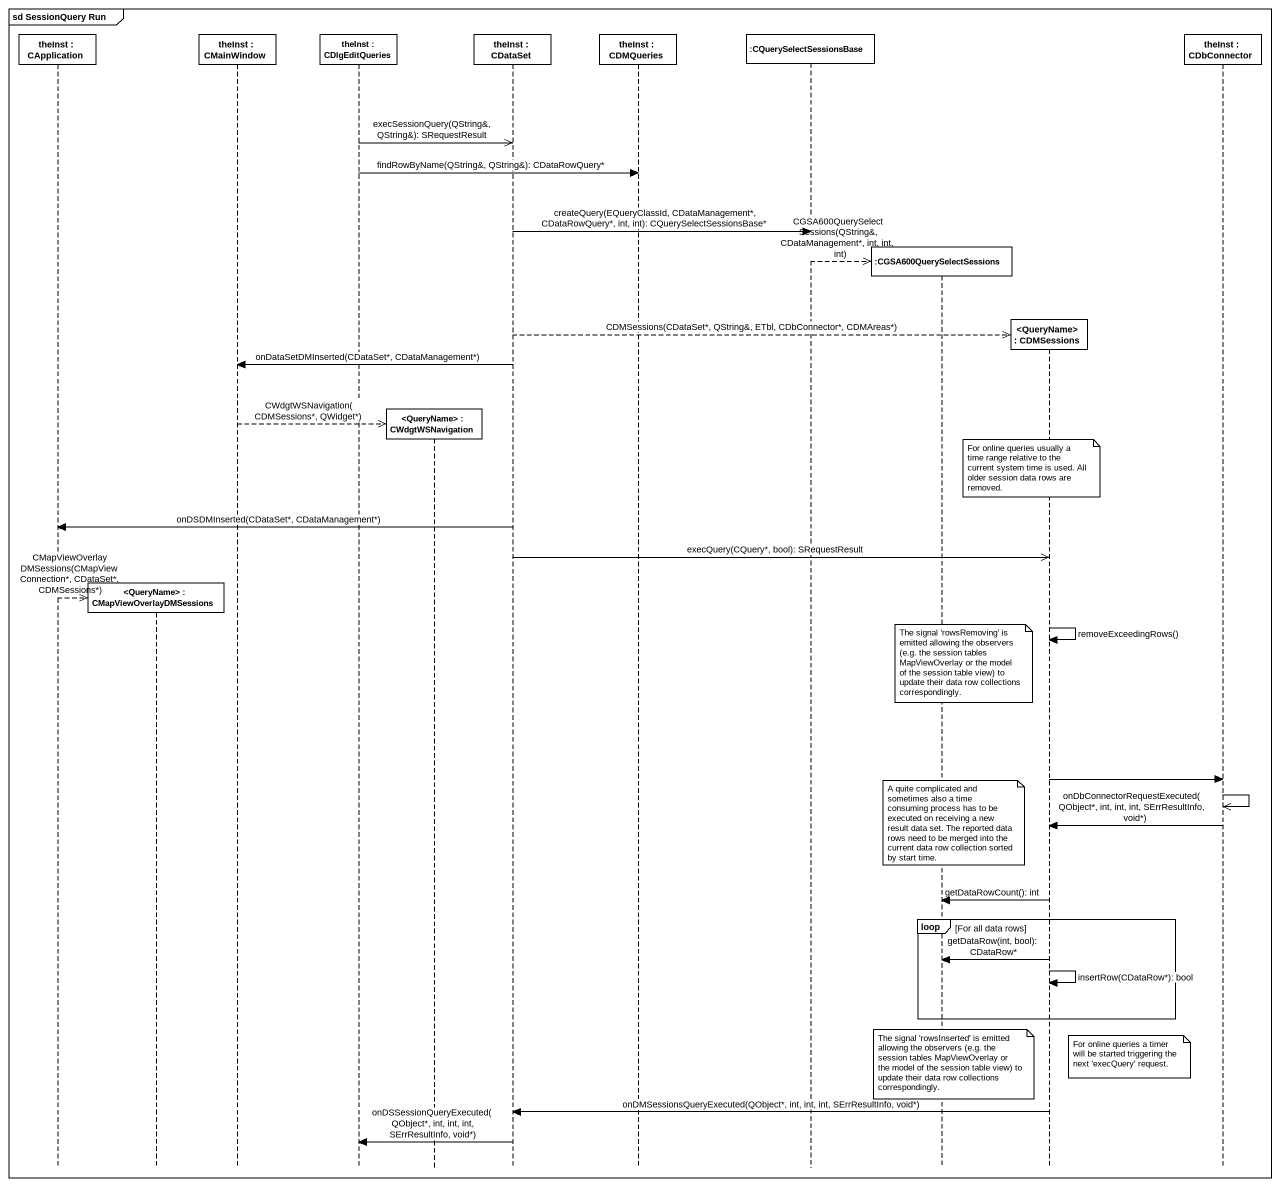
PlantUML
@startuml
mainframe sd SessionQuery Run
hide footbox
participant "theInst : CApplication" as theInst
participant "<QueryName> : CMapViewOverlayDMSessions" as QueryName
participant "theInst : CMainWindow" as theInst_2
participant "theInst : CDlgEditQueries" as theInst_3
participant "<QueryName> : CWdgtWSNavigation" as QueryName_2
participant "theInst : CDataSet" as theInst_4
participant "theInst : CDMQueries" as theInst_5
participant ":CQuerySelectSessionsBase" as CQuerySelectSessionsBase
participant ":CGSA600QuerySelectSessions" as CGSA600QuerySelectSessions
participant "<QueryName> : CDMSessions" as QueryName_3
participant "theInst : CDbConnector" as theInst_6

theInst_3 ->> theInst_4 : execSessionQuery(QString&, QString&): SRequestResult
theInst_3 -> theInst_5 : findRowByName(QString&, QString&): CDataRowQuery*
theInst_4 -> CQuerySelectSessionsBase : createQuery(EQueryClassId, CDataManagement*, CDataRowQuery*, int, int): CQuerySelectSessionsBase*
CQuerySelectSessionsBase -->> CGSA600QuerySelectSessions ** : CGSA600QuerySelectSessions(QString&, CDataManagement*, int, int, int)
theInst_4 -->> QueryName_3 ** : CDMSessions(CDataSet*, QString&, ETbl, CDbConnector*, CDMAreas*)
theInst_4 -> theInst_2 : onDataSetDMInserted(CDataSet*, CDataManagement*)
theInst_2 -->> QueryName_2 ** : CWdgtWSNavigation(CDMSessions*, QWidget*)
note over QueryName_3 : For online queries usually a time range relative to the current system time is used. All older session data rows are removed.
theInst_4 -> theInst : onDSDMInserted(CDataSet*, CDataManagement*)
theInst_4 ->> QueryName_3 : execQuery(CQuery*, bool): SRequestResult
theInst -->> QueryName ** : CMapViewOverlayDMSessions(CMapViewConnection*, CDataSet*, CDMSessions*)
QueryName_3 -> QueryName_3 : removeExceedingRows()
note over CGSA600QuerySelectSessions : The signal 'rowsRemoving' is emitted allowing the observers (e.g. the session tables MapViewOverlay or the model of the session table view) to update their data row collections correspondingly.
QueryName_3 -> theInst_6
theInst_6 ->> theInst_6
note over CGSA600QuerySelectSessions : A quite complicated and sometimes also a time consuming process has to be executed on receiving a new result data set. The reported data rows need to be merged into the current data row collection sorted by start time.
theInst_6 -> QueryName_3 : onDbConnectorRequestExecuted(QObject*, int, int, int, SErrResultInfo, void*)
QueryName_3 -> CGSA600QuerySelectSessions : getDataRowCount(): int
loop For all data rows
  QueryName_3 -> CGSA600QuerySelectSessions : getDataRow(int, bool): CDataRow*
  QueryName_3 -> QueryName_3 : insertRow(CDataRow*): bool
end
note right of QueryName_3 : For online queries a timer will be started triggering the next 'execQuery' request.
note over CGSA600QuerySelectSessions : The signal 'rowsInserted' is emitted allowing the observers (e.g. the session tables MapViewOverlay or the model of the session table view) to update their data row collections correspondingly.
QueryName_3 -> theInst_4 : onDMSessionsQueryExecuted(QObject*, int, int, int, SErrResultInfo, void*)
theInst_4 -> theInst_3 : onDSSessionQueryExecuted(QObject*, int, int, int, SErrResultInfo, void*)
@enduml
